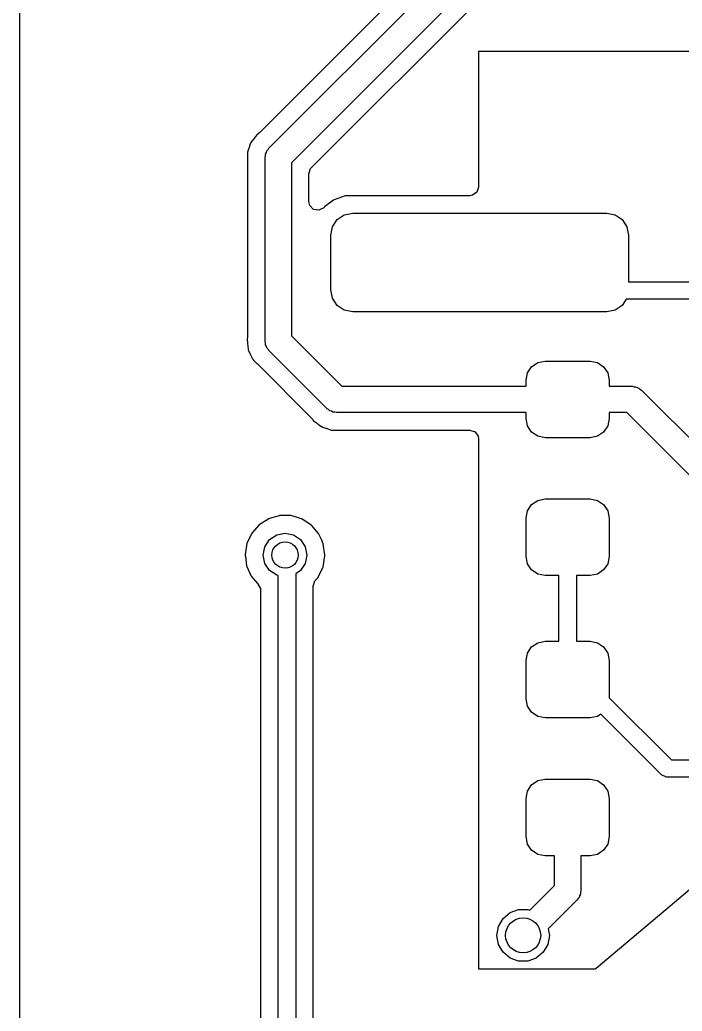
# Model space of a CAD drawing. Extents: x 0.04 to 2.01, y 0.04 to 5.04.
# Drawn here: x 0.0374 to 0.3351, y 2.75 to 3.1957 of the extents above; entities that cross this region are included whole.
import ezdxf

# ---------------------------------------------------------------- set-up
doc = ezdxf.new("R2010")
doc.units = 0
doc.header["$MEASUREMENT"] = 0
doc.layers.add('BLACK', color=7, linetype='CONTINUOUS')

msp = doc.modelspace()

# ---------------------------------------------------------------- linework, layer by layer
at = {"layer": 'BLACK', "linetype": 'CONTINUOUS'}
for p, q in [((0.037421, 0.04722), (0.037421, 3.85916)), ((0.149367, 3.13803), (0.238189, 3.22686)), ((0.24827, 3.22023), (0.159449, 3.13141)), ((0.218398, 3.21823), (0.145121, 3.14495)), ((0.168484, 3.12928), (0.252517, 3.21332)), ((0.483622, 3.18156), (0.243622, 3.18156)), ((0.243622, 3.18156), (0.243622, 3.12055)), ((0.142975, 3.14281), (0.142557, 3.14222)), ((0.143089, 3.14292), (0.142975, 3.14281)), ((0.143193, 3.14304), (0.143089, 3.14292)), ((0.143347, 3.14322), (0.143193, 3.14304)), ((0.143193, 3.14304), (0.143193, 3.14304)), ((0.144128, 3.14421), (0.143347, 3.14322)), ((0.144399, 3.14438), (0.144128, 3.14421)), ((0.144479, 3.14443), (0.144399, 3.14438)), ((0.144399, 3.14438), (0.144399, 3.14438)), ((0.145121, 3.14495), (0.144479, 3.14443)), ((0.140441, 3.13821), (0.140385, 3.13804)), ((0.140662, 3.13895), (0.140441, 3.13821)), ((0.14098, 3.14001), (0.140662, 3.13895)), ((0.141157, 3.14026), (0.14098, 3.14001)), ((0.141183, 3.14031), (0.141157, 3.14026)), ((0.141284, 3.1406), (0.141183, 3.14031)), ((0.142448, 3.14207), (0.141284, 3.1406)), ((0.142557, 3.14222), (0.142448, 3.14207)), ((0.139737, 3.13586), (0.139664, 3.13561)), ((0.139664, 3.13561), (0.139676, 3.13529)), ((0.139676, 3.13529), (0.139741, 3.13364)), ((0.139741, 3.13591), (0.139737, 3.13586)), ((0.139744, 3.13598), (0.139741, 3.13591)), ((0.139762, 3.13626), (0.139744, 3.13606)), ((0.139744, 3.13606), (0.139744, 3.13598)), ((0.140385, 3.13804), (0.139762, 3.13626)), ((0.147638, 3.13386), (0.147839, 3.13461)), ((0.147638, 3.05118), (0.147638, 3.13386)), ((0.147839, 3.13539), (0.148228, 3.13606)), ((0.147839, 3.13461), (0.147839, 3.13539)), ((0.148228, 3.13606), (0.148429, 3.13681)), ((0.148429, 3.13681), (0.148979, 3.13736)), ((0.148979, 3.13736), (0.149367, 3.13803)), ((0.139741, 3.13364), (0.139744, 3.13349)), ((0.139744, 3.13349), (0.139744, 3.05307)), ((0.159449, 3.13141), (0.159449, 3.05363)), ((0.168087, 3.12882), (0.168484, 3.12928)), ((0.167343, 3.12653), (0.168087, 3.12882)), ((0.167343, 3.11397), (0.167343, 3.12653)), ((0.243622, 3.12055), (0.242878, 3.11826)), ((0.183647, 3.11654), (0.178615, 3.11477)), ((0.183883, 3.11656), (0.183647, 3.11654)), ((0.184797, 3.11664), (0.183883, 3.11656)), ((0.183883, 3.11656), (0.183883, 3.11656)), ((0.184798, 3.11664), (0.184797, 3.11664)), ((0.184888, 3.11665), (0.184798, 3.11664)), ((0.239724, 3.11665), (0.184888, 3.11665)), ((0.240929, 3.11684), (0.239724, 3.11665)), ((0.242878, 3.11826), (0.240929, 3.11684)), ((0.167767, 3.1122), (0.167343, 3.11397)), ((0.169471, 3.11049), (0.167767, 3.1122)), ((0.174325, 3.1116), (0.174152, 3.11137)), ((0.174908, 3.11203), (0.174325, 3.1116)), ((0.17838, 3.1146), (0.174908, 3.11203)), ((0.178381, 3.1146), (0.17838, 3.1146)), ((0.178615, 3.11477), (0.178381, 3.1146)), ((0.17185, 3.11012), (0.169471, 3.11049)), ((0.173996, 3.11121), (0.17185, 3.11012)), ((0.174152, 3.11137), (0.173996, 3.11121)), ((0.180048, 3.10588), (0.183241, 3.10801)), ((0.183241, 3.10801), (0.187008, 3.10876)), ((0.187008, 3.10876), (0.301181, 3.10876)), ((0.301181, 3.10876), (0.304948, 3.10801)), ((0.304948, 3.10801), (0.308141, 3.10588)), ((0.177165, 3.09892), (0.177915, 3.10268)), ((0.177915, 3.10268), (0.180048, 3.10588)), ((0.308141, 3.10588), (0.310274, 3.10268)), ((0.310274, 3.10268), (0.311024, 3.09892)), ((0.177165, 3.07431), (0.177165, 3.09892)), ((0.311024, 3.09892), (0.311024, 3.07799)), ((0.311024, 3.07799), (0.344921, 3.07799)), ((0.177915, 3.07054), (0.177165, 3.07431)), ((0.180048, 3.06735), (0.177915, 3.07054)), ((0.183241, 3.06522), (0.180048, 3.06735)), ((0.308141, 3.06735), (0.304948, 3.06522)), ((0.30999, 3.07012), (0.308141, 3.06735)), ((0.344921, 3.07012), (0.30999, 3.07012)), ((0.187008, 3.06447), (0.183241, 3.06522)), ((0.301181, 3.06447), (0.187008, 3.06447)), ((0.304948, 3.06522), (0.301181, 3.06447)), ((0.159449, 3.05363), (0.182111, 3.03096)), ((0.139657, 3.05225), (0.139569, 3.05184)), ((0.139569, 3.05184), (0.139688, 3.05083)), ((0.139744, 3.05307), (0.139657, 3.05225)), ((0.139688, 3.05083), (0.139717, 3.05059)), ((0.139717, 3.05059), (0.139731, 3.05036)), ((0.139731, 3.05036), (0.139731, 3.05036)), ((0.139731, 3.05036), (0.139744, 3.0502)), ((0.139744, 3.0502), (0.139744, 3.05003)), ((0.139744, 3.05003), (0.13977, 3.04988)), ((0.13977, 3.04988), (0.139771, 3.04988)), ((0.139771, 3.04988), (0.139862, 3.04933)), ((0.139862, 3.04933), (0.139888, 3.04914)), ((0.139888, 3.04914), (0.140109, 3.04728)), ((0.147839, 3.05043), (0.147638, 3.05118)), ((0.147839, 3.04965), (0.147839, 3.05043)), ((0.148228, 3.04898), (0.147839, 3.04965)), ((0.140109, 3.04728), (0.140241, 3.047)), ((0.140241, 3.047), (0.140257, 3.04695)), ((0.140257, 3.04695), (0.140308, 3.04665)), ((0.140308, 3.04665), (0.141201, 3.04499)), ((0.141201, 3.04499), (0.141284, 3.04483)), ((0.141284, 3.04483), (0.141991, 3.04336)), ((0.148429, 3.04823), (0.148228, 3.04898)), ((0.148979, 3.04768), (0.148429, 3.04823)), ((0.149367, 3.04701), (0.148979, 3.04768)), ((0.17549, 3.02088), (0.149367, 3.04701)), ((0.141991, 3.04336), (0.141991, 3.04336)), ((0.141991, 3.04336), (0.142097, 3.04314)), ((0.142097, 3.04314), (0.142228, 3.04298)), ((0.142228, 3.04298), (0.142287, 3.04292)), ((0.142287, 3.04292), (0.142334, 3.04287)), ((0.142334, 3.04287), (0.142368, 3.04283)), ((0.142368, 3.04283), (0.142489, 3.04261)), ((0.142489, 3.04261), (0.142725, 3.04239)), ((0.142725, 3.04239), (0.142726, 3.04239)), ((0.142726, 3.04239), (0.143938, 3.04127)), ((0.143938, 3.04127), (0.144048, 3.04116)), ((0.144048, 3.04116), (0.168573, 3.01664)), ((0.267444, 3.03976), (0.270238, 3.04163)), ((0.270238, 3.04163), (0.273533, 3.04228)), ((0.273533, 3.04228), (0.293711, 3.04228)), ((0.293711, 3.04228), (0.297006, 3.04163)), ((0.297006, 3.04163), (0.2998, 3.03976)), ((0.264921, 3.03367), (0.265577, 3.03697)), ((0.265577, 3.03697), (0.267444, 3.03976)), ((0.2998, 3.03976), (0.301667, 3.03697)), ((0.301667, 3.03697), (0.302323, 3.03367)), ((0.264921, 3.03096), (0.264921, 3.03367)), ((0.302323, 3.03367), (0.302323, 3.03096)), ((0.182111, 3.03096), (0.264921, 3.03096)), ((0.302323, 3.03096), (0.312618, 3.03096)), ((0.312618, 3.03096), (0.313369, 3.03076)), ((0.313369, 3.03076), (0.314147, 3.03076)), ((0.314147, 3.03076), (0.31482, 3.03037)), ((0.31482, 3.03037), (0.315571, 3.03017)), ((0.315571, 3.03017), (0.316121, 3.02962)), ((0.316121, 3.02962), (0.316794, 3.02923)), ((0.316794, 3.02923), (0.357741, 2.98829)), ((0.176163, 3.02049), (0.17549, 3.02088)), ((0.176713, 3.01994), (0.176163, 3.02049)), ((0.177464, 3.01974), (0.176713, 3.01994)), ((0.178137, 3.01935), (0.177464, 3.01974)), ((0.178914, 3.01935), (0.178137, 3.01935)), ((0.179665, 3.01915), (0.178914, 3.01935)), ((0.264921, 3.01915), (0.179665, 3.01915)), ((0.264921, 3.01645), (0.264921, 3.01915)), ((0.310172, 3.01915), (0.302323, 3.01915)), ((0.302323, 3.01915), (0.302323, 3.01645)), ((0.343113, 2.98621), (0.310172, 3.01915)), ((0.168573, 3.01664), (0.169091, 3.01599)), ((0.169091, 3.01599), (0.169143, 3.01591)), ((0.169143, 3.01591), (0.169143, 3.01591)), ((0.169143, 3.01591), (0.169318, 3.01564)), ((0.169318, 3.01564), (0.170308, 3.01486)), ((0.170308, 3.01486), (0.170482, 3.01471)), ((0.170482, 3.01471), (0.170482, 3.01471)), ((0.170482, 3.01471), (0.170605, 3.0146)), ((0.170605, 3.0146), (0.170718, 3.01449)), ((0.170718, 3.01449), (0.170849, 3.0144)), ((0.170849, 3.0144), (0.170849, 3.0144)), ((0.170849, 3.0144), (0.171303, 3.01407)), ((0.171303, 3.01407), (0.17145, 3.01396)), ((0.17145, 3.01396), (0.171814, 3.01368)), ((0.171814, 3.01368), (0.172926, 3.0128)), ((0.265577, 3.01315), (0.264921, 3.01645)), ((0.302323, 3.01645), (0.301667, 3.01315)), ((0.172926, 3.0128), (0.173213, 3.0127)), ((0.173213, 3.0127), (0.173263, 3.01267)), ((0.173263, 3.01267), (0.173511, 3.0125)), ((0.173511, 3.0125), (0.174998, 3.01205)), ((0.174998, 3.01205), (0.175311, 3.01196)), ((0.175311, 3.01196), (0.175486, 3.0119)), ((0.175486, 3.0119), (0.177029, 3.01136)), ((0.177029, 3.01136), (0.177029, 3.01136)), ((0.177029, 3.01136), (0.17726, 3.01128)), ((0.17726, 3.01128), (0.177462, 3.01126)), ((0.177462, 3.01126), (0.177547, 3.01126)), ((0.177547, 3.01126), (0.177614, 3.01126)), ((0.177614, 3.01126), (0.177668, 3.01125)), ((0.177668, 3.01125), (0.177912, 3.01118)), ((0.177912, 3.01118), (0.178234, 3.01119)), ((0.178234, 3.01119), (0.179884, 3.01126)), ((0.179884, 3.01126), (0.180037, 3.01126)), ((0.180037, 3.01126), (0.239724, 3.01126)), ((0.239724, 3.01126), (0.242015, 3.01052)), ((0.242015, 3.01052), (0.243431, 3.00857)), ((0.267444, 3.01036), (0.265577, 3.01315)), ((0.270238, 3.00849), (0.267444, 3.01036)), ((0.2998, 3.01036), (0.297006, 3.00849)), ((0.301667, 3.01315), (0.2998, 3.01036)), ((0.243431, 3.00857), (0.243622, 3.00736)), ((0.243622, 3.00736), (0.243622, 2.76906)), ((0.273533, 3.00783), (0.270238, 3.00849)), ((0.293711, 3.00783), (0.273533, 3.00783)), ((0.297006, 3.00849), (0.293711, 3.00783)), ((0.265577, 2.97496), (0.267444, 2.97775)), ((0.267444, 2.97775), (0.270238, 2.97962)), ((0.270238, 2.97962), (0.273533, 2.98028)), ((0.273533, 2.98028), (0.293711, 2.98028)), ((0.293711, 2.98028), (0.297006, 2.97962)), ((0.297006, 2.97962), (0.2998, 2.97775)), ((0.2998, 2.97775), (0.301667, 2.97496)), ((0.264921, 2.97166), (0.265577, 2.97496)), ((0.301667, 2.97496), (0.302323, 2.97166)), ((0.149305, 2.97141), (0.145009, 2.9687)), ((0.149572, 2.97149), (0.149305, 2.97141)), ((0.153923, 2.97273), (0.149572, 2.97149)), ((0.149572, 2.97149), (0.149572, 2.97149)), ((0.15419, 2.97281), (0.153923, 2.97273)), ((0.153923, 2.97273), (0.153923, 2.97273)), ((0.154468, 2.97281), (0.15419, 2.97281)), ((0.156254, 2.9728), (0.154468, 2.97281)), ((0.159271, 2.97278), (0.156254, 2.9728)), ((0.162186, 2.9719), (0.159271, 2.97278)), ((0.163872, 2.9714), (0.162186, 2.9719)), ((0.164138, 2.97132), (0.163872, 2.9714)), ((0.163872, 2.9714), (0.163872, 2.9714)), ((0.164371, 2.97117), (0.164138, 2.97132)), ((0.168168, 2.96871), (0.164371, 2.97117)), ((0.264921, 2.95444), (0.264921, 2.97166)), ((0.302323, 2.97166), (0.302323, 2.95444)), ((0.141646, 2.96489), (0.139486, 2.96029)), ((0.145009, 2.9687), (0.141646, 2.96489)), ((0.152855, 2.96415), (0.156622, 2.9649)), ((0.156622, 2.9649), (0.160389, 2.96415)), ((0.168401, 2.96856), (0.168168, 2.96871)), ((0.168168, 2.96871), (0.168168, 2.96871)), ((0.168583, 2.96835), (0.168401, 2.96856)), ((0.16914, 2.9677), (0.168583, 2.96835)), ((0.168583, 2.96835), (0.168583, 2.96835)), ((0.171718, 2.96471), (0.16914, 2.9677)), ((0.171833, 2.96446), (0.171718, 2.96471)), ((0.172926, 2.96205), (0.171833, 2.96446)), ((0.171833, 2.96446), (0.171833, 2.96446)), ((0.139486, 2.96029), (0.138705, 2.95527)), ((0.147529, 2.95882), (0.149662, 2.96201)), ((0.149662, 2.96201), (0.152855, 2.96415)), ((0.160389, 2.96415), (0.163582, 2.96201)), ((0.163582, 2.96201), (0.165715, 2.95882)), ((0.17382, 2.96008), (0.172926, 2.96205)), ((0.174541, 2.95506), (0.17382, 2.96008)), ((0.14678, 2.95506), (0.147529, 2.95882)), ((0.165715, 2.95882), (0.166465, 2.95506)), ((0.138705, 2.95527), (0.138741, 2.955)), ((0.138741, 2.955), (0.138741, 2.955)), ((0.138741, 2.955), (0.138791, 2.95462)), ((0.138791, 2.95462), (0.139364, 2.95024)), ((0.147529, 2.95129), (0.14678, 2.95506)), ((0.149662, 2.9481), (0.147529, 2.95129)), ((0.165715, 2.95129), (0.163582, 2.9481)), ((0.166465, 2.95506), (0.165715, 2.95129)), ((0.173692, 2.94961), (0.174396, 2.95379)), ((0.174396, 2.95379), (0.17451, 2.95447)), ((0.17451, 2.95447), (0.174535, 2.95462)), ((0.17451, 2.95447), (0.17451, 2.95447)), ((0.174535, 2.95462), (0.174541, 2.95506)), ((0.265577, 2.95114), (0.264921, 2.95444)), ((0.267444, 2.94835), (0.265577, 2.95114)), ((0.301667, 2.95114), (0.2998, 2.94835)), ((0.302323, 2.95444), (0.301667, 2.95114)), ((0.139364, 2.95024), (0.139475, 2.94998)), ((0.139475, 2.94998), (0.139475, 2.94998)), ((0.139475, 2.94998), (0.141298, 2.94584)), ((0.152855, 2.94596), (0.149662, 2.9481)), ((0.163582, 2.9481), (0.161417, 2.94665)), ((0.161417, 2.94665), (0.161417, 2.65906)), ((0.171867, 2.94584), (0.173571, 2.94936)), ((0.173571, 2.94936), (0.173692, 2.94961)), ((0.173571, 2.94936), (0.173571, 2.94936)), ((0.270238, 2.94648), (0.267444, 2.94835)), ((0.273533, 2.94583), (0.270238, 2.94648)), ((0.297006, 2.94648), (0.293711, 2.94583)), ((0.2998, 2.94835), (0.297006, 2.94648)), ((0.141298, 2.94584), (0.14141, 2.94559)), ((0.14141, 2.94559), (0.144169, 2.9423)), ((0.144169, 2.9423), (0.144679, 2.9417)), ((0.153543, 2.94583), (0.152855, 2.94596)), ((0.153543, 2.65906), (0.153543, 2.94583)), ((0.169311, 2.94114), (0.170055, 2.94343)), ((0.170055, 2.94343), (0.170319, 2.94376)), ((0.170319, 2.94376), (0.171477, 2.94504)), ((0.171477, 2.94504), (0.171867, 2.94584)), ((0.279685, 2.94583), (0.273533, 2.94583)), ((0.279685, 2.91628), (0.279685, 2.94583)), ((0.293711, 2.94583), (0.287559, 2.94583)), ((0.287559, 2.94583), (0.287559, 2.91628)), ((0.144679, 2.9417), (0.144593, 2.94163)), ((0.144593, 2.94163), (0.145562, 2.93996)), ((0.145562, 2.93996), (0.14565, 2.93914)), ((0.14565, 2.93914), (0.14565, 2.67085)), ((0.169311, 2.6693), (0.169311, 2.94114)), ((0.267444, 2.91376), (0.270238, 2.91562)), ((0.270238, 2.91562), (0.273533, 2.91628)), ((0.273533, 2.91628), (0.279685, 2.91628)), ((0.287559, 2.91628), (0.293711, 2.91628)), ((0.293711, 2.91628), (0.297006, 2.91562)), ((0.297006, 2.91562), (0.2998, 2.91376)), ((0.264921, 2.90767), (0.265577, 2.91096)), ((0.265577, 2.91096), (0.267444, 2.91376)), ((0.2998, 2.91376), (0.301667, 2.91096)), ((0.301667, 2.91096), (0.302323, 2.90767)), ((0.264921, 2.89044), (0.264921, 2.90767)), ((0.302323, 2.90767), (0.302323, 2.89092)), ((0.265577, 2.88715), (0.264921, 2.89044)), ((0.302323, 2.89092), (0.330253, 2.86299)), ((0.267444, 2.88435), (0.265577, 2.88715)), ((0.270238, 2.88249), (0.267444, 2.88435)), ((0.273533, 2.88183), (0.270238, 2.88249)), ((0.293711, 2.88183), (0.273533, 2.88183)), ((0.297006, 2.88249), (0.293711, 2.88183)), ((0.298575, 2.88353), (0.297006, 2.88249)), ((0.325838, 2.85627), (0.298575, 2.88353)), ((0.330253, 2.86299), (0.673622, 2.86299)), ((0.267444, 2.85175), (0.270238, 2.85362)), ((0.270238, 2.85362), (0.273533, 2.85427)), ((0.273533, 2.85427), (0.293711, 2.85427)), ((0.293711, 2.85427), (0.297006, 2.85362)), ((0.297006, 2.85362), (0.2998, 2.85175)), ((0.326121, 2.85613), (0.325838, 2.85627)), ((0.326308, 2.85587), (0.326121, 2.85613)), ((0.327185, 2.85559), (0.326308, 2.85587)), ((0.328006, 2.85517), (0.327185, 2.85559)), ((0.32832, 2.85522), (0.328006, 2.85517)), ((0.328622, 2.85512), (0.32832, 2.85522)), ((0.671991, 2.85512), (0.328622, 2.85512)), ((0.264921, 2.84566), (0.265577, 2.84896)), ((0.265577, 2.84896), (0.267444, 2.85175)), ((0.2998, 2.85175), (0.301667, 2.84896)), ((0.301667, 2.84896), (0.302323, 2.84566)), ((0.264921, 2.82844), (0.264921, 2.84566)), ((0.302323, 2.84566), (0.302323, 2.82844)), ((0.329687, 2.79738), (0.374686, 2.83534)), ((0.265577, 2.82514), (0.264921, 2.82844)), ((0.302323, 2.82844), (0.301667, 2.82514)), ((0.267444, 2.82235), (0.265577, 2.82514)), ((0.270238, 2.82048), (0.267444, 2.82235)), ((0.2998, 2.82235), (0.297006, 2.82048)), ((0.301667, 2.82514), (0.2998, 2.82235)), ((0.273533, 2.81982), (0.270238, 2.82048)), ((0.277717, 2.81982), (0.273533, 2.81982)), ((0.277717, 2.8065), (0.277717, 2.81982)), ((0.293711, 2.81982), (0.289528, 2.81982)), ((0.289528, 2.81982), (0.289528, 2.80406)), ((0.297006, 2.82048), (0.293711, 2.81982)), ((0.266574, 2.79536), (0.277717, 2.8065)), ((0.289528, 2.80406), (0.289326, 2.8033)), ((0.287798, 2.79988), (0.274915, 2.787)), ((0.288187, 2.80055), (0.287798, 2.79988)), ((0.288736, 2.8011), (0.288187, 2.80055)), ((0.288938, 2.80185), (0.288736, 2.8011)), ((0.289326, 2.80253), (0.288938, 2.80185)), ((0.289326, 2.8033), (0.289326, 2.80253)), ((0.257717, 2.79428), (0.261571, 2.79569)), ((0.261571, 2.79569), (0.265673, 2.79569)), ((0.265673, 2.79569), (0.266574, 2.79536)), ((0.296509, 2.76938), (0.329687, 2.79738)), ((0.252523, 2.78809), (0.254574, 2.79165)), ((0.254574, 2.79165), (0.257717, 2.79428)), ((0.251811, 2.78406), (0.252523, 2.78809)), ((0.274915, 2.787), (0.275433, 2.78406)), ((0.252523, 2.78002), (0.251811, 2.78406)), ((0.275433, 2.78406), (0.274721, 2.78002)), ((0.254574, 2.77646), (0.252523, 2.78002)), ((0.274721, 2.78002), (0.27267, 2.77646)), ((0.257717, 2.77383), (0.254574, 2.77646)), ((0.261571, 2.77242), (0.257717, 2.77383)), ((0.269528, 2.77383), (0.265673, 2.77242)), ((0.27267, 2.77646), (0.269528, 2.77383)), ((0.243622, 2.76906), (0.296122, 2.76906)), ((0.265673, 2.77242), (0.261571, 2.77242)), ((0.296122, 2.76906), (0.296509, 2.76938)), ((0.296509, 2.76938), (0.296509, 2.76938))]:
    msp.add_line(p, q, dxfattribs=at)
at = {"layer": 'BLACK'}
for centre, radius in [((0.156622, 2.95506), 0.005906), ((0.263622, 2.78406), 0.007874)]:
    msp.add_circle(centre, radius, dxfattribs=at)

doc.saveas('drawing.dxf')
